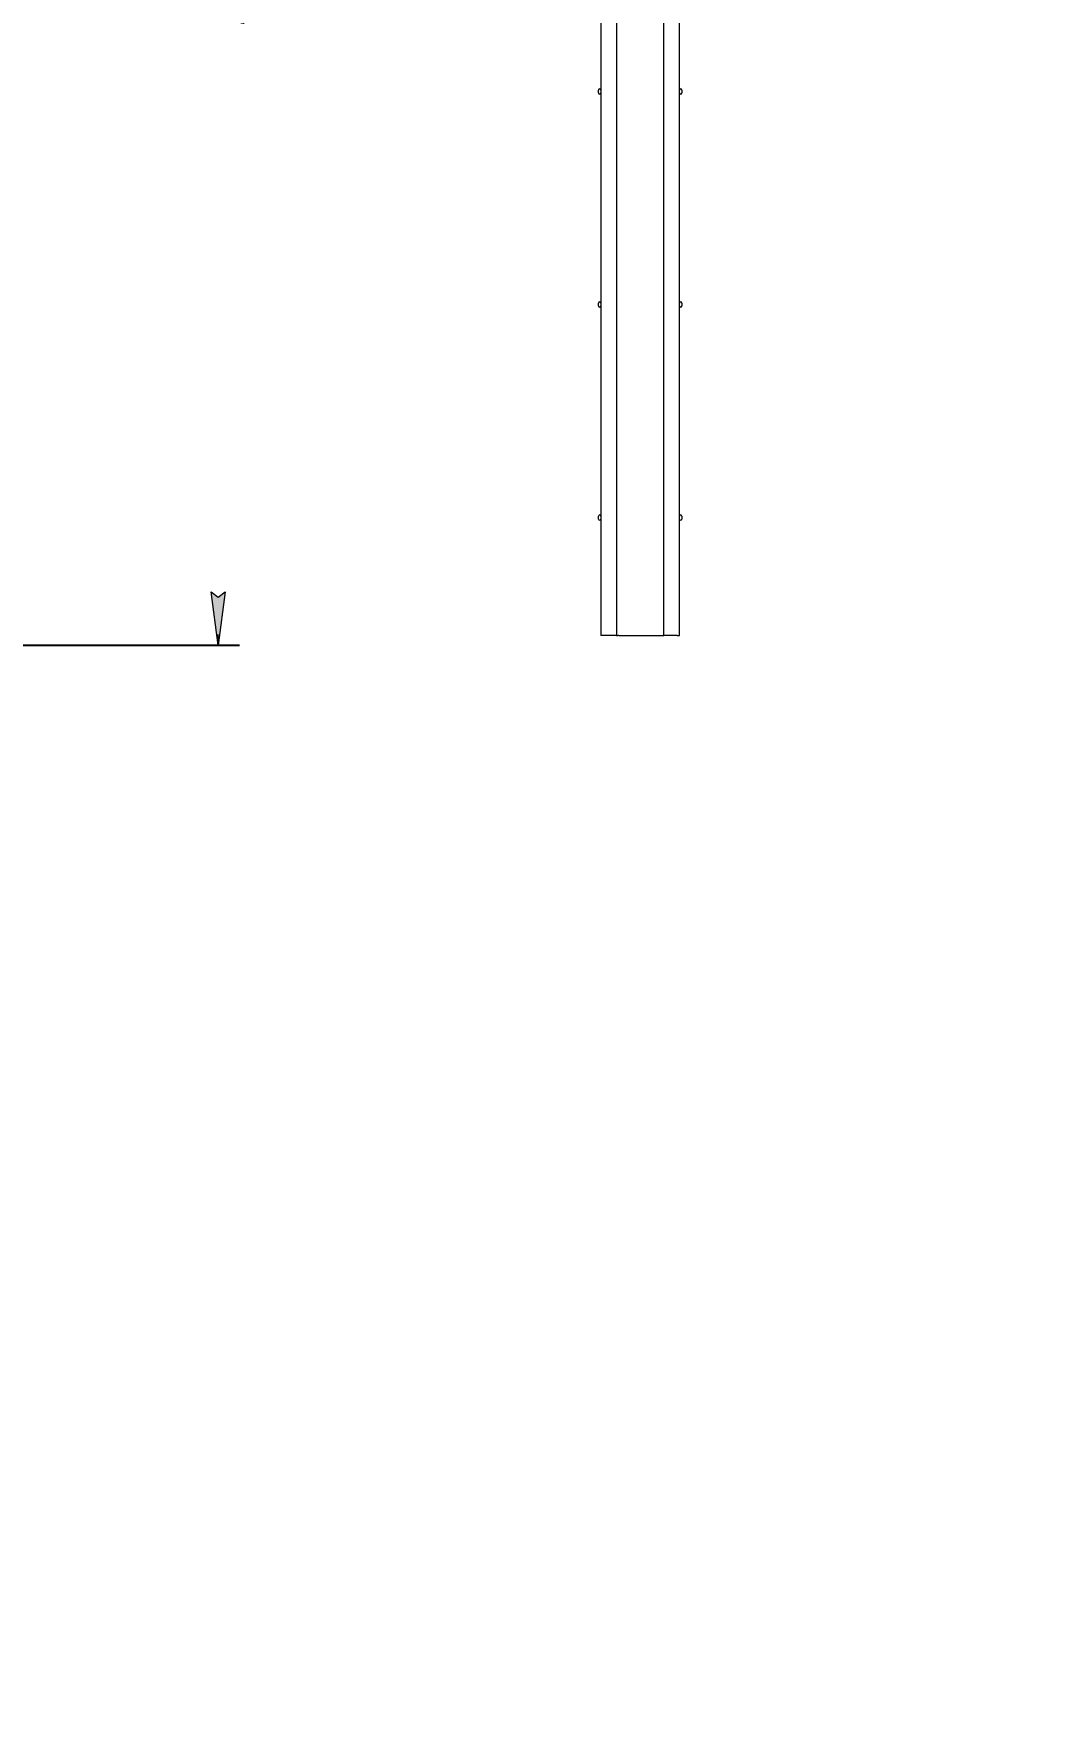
# Model space of a CAD drawing. Header units: millimetres. Extents: x 0 to 420, y 0 to 297.
# Drawn here: x 227.8 to 323.9, y 0 to 157.8 of the extents above; entities that cross this region are included whole.
import ezdxf

# ---------------------------------------------------------------- set-up
doc = ezdxf.new("R2010")
doc.units = ezdxf.units.MM
doc.linetypes.add('K5LT_THIN', pattern=[0])
doc.layers.add('Системный слой', color=7, linetype='Continuous')
doc.styles.add('KDIMTEXTSTYLE', font='GOST_AU.SHX', dxfattribs={"width": 0.96, "oblique": 15, "height": 5})
doc.dimstyles.new('KDIMSTYLE (0.07)', dxfattribs={"dimtxt": 5, "dimasz": 1, "dimexe": 2, "dimexo": 0, "dimgap": 1, "dimtad": 1, "dimlfac": 15, "dimtxsty": 'KDIMTEXTSTYLE', "dimsah": 1, "dimcen": 0, "dimdle": 1, "dimadec": 0, "dimazin": 0, "dimtfac": 0.667, "dimtmove": 0, "dimatfit": 3, "dimfxl": 1, "dimtvp": 1, "dimtolj": 1, "dimtzin": 0, "dimarcsym": 0})

# ---------------------------------------------------------------- blocks, each defined once
blk = doc.blocks.new('KDIMARROW_01')
at = {"layer": 'Системный слой'}
blk.add_hatch(color=0, dxfattribs=at).paths.add_polyline_path([(0, 0), (-5, 0.66), (-4.5, 0), (-5, -0.66)])
at = {"layer": 'Системный слой', "color": 0, "linetype": 'K5LT_THIN', "lineweight": 18}
for p, q in [((-4.5, 0), (-5, 0.66)), ((-5, 0.66), (0, 0)), ((0, 0), (-5, -0.66)), ((-5, -0.66), (-4.5, 0)), ((0, 0), (-1, 0))]:
    blk.add_line(p, q, dxfattribs=at)

msp = doc.modelspace()

# ---------------------------------------------------------------- linework, layer by layer
at = {"layer": 'Системный слой', "color": 7, "linetype": 'K5LT_THIN', "lineweight": 18}
for p, q in [((281.03223, 220.41543), (281.03223, 101.34876)), ((282.4989, 220.41543), (282.4989, 101.34876)), ((286.95971, 101.34876), (286.95971, 220.41543)), ((288.42638, 101.34876), (288.42638, 220.39543)), ((280.80557, 152.2821), (280.80557, 152.54876)), ((281.03223, 152.54876), (281.03223, 152.2821)), ((288.65305, 152.54876), (288.65305, 152.41543)), ((288.65305, 152.41543), (288.65305, 152.2821)), ((280.80557, 132.2821), (280.80557, 132.54876)), ((288.65305, 132.54876), (288.65305, 132.41543)), ((288.65305, 132.41543), (288.65305, 132.2821)), ((280.80557, 112.2821), (280.80557, 112.54876)), ((281.03223, 112.54876), (281.03223, 112.2821)), ((288.65305, 112.54876), (288.65305, 112.41543)), ((288.65305, 112.41543), (288.65305, 112.2821)), ((281.24557, 101.34876), (281.03223, 101.34876)), ((282.4989, 101.34876), (281.24557, 101.34876)), ((282.4989, 101.34876), (282.64765, 101.34876)), ((282.73598, 101.34876), (282.64765, 101.34876)), ((282.73598, 101.34876), (286.72264, 101.34876)), ((286.72264, 101.34876), (286.81097, 101.34876)), ((286.81097, 101.34876), (286.95971, 101.34876)), ((288.21305, 101.34876), (286.95971, 101.34876)), ((288.21305, 101.34876), (288.42638, 101.34876))]:
    msp.add_line(p, q, dxfattribs=at)
for centre, start, end in [((280.9189, 152.54876), 0, 180), ((280.9189, 152.2821), 180, 0), ((288.53971, 152.54876), 0, 180), ((288.53971, 152.2821), 180, 0), ((280.9189, 132.54876), 0, 180), ((288.53971, 132.54876), 0, 180), ((280.9189, 132.2821), 180, 0), ((288.53971, 132.2821), 180, 0), ((280.9189, 112.54876), 0, 180), ((280.9189, 112.2821), 180, 0), ((288.53971, 112.54876), 0, 180), ((288.53971, 112.2821), 180, 0)]:
    msp.add_arc(centre, 0.11333, start, end, dxfattribs=at)

# ---------------------------------------------------------------- dimensions: what is measured, and where the dimension line sits
at = {"layer": 'Системный слой', "color": 7}
msp.add_linear_dim(base=(245.126, 219.49413), p1=(216.19684, 100.44747), p2=(218.7835, 219.49413), angle=90, location=(245.126, 159.9708), text='\\H5.0;\\W0.965;\\Q15;\\H5.0;\\W0.965;\\Q15;\\Q15;Н', dimstyle='KDIMSTYLE (0.07)', override={"dimexo": 0, "dimblk1": 'KDIMARROW_01', "dimblk2": 'KDIMARROW_01', "dimse1": 0, "dimse2": 0, "dimclrt": 7, "dimtolj": 1}, dxfattribs=at).render()

doc.saveas('drawing.dxf')
